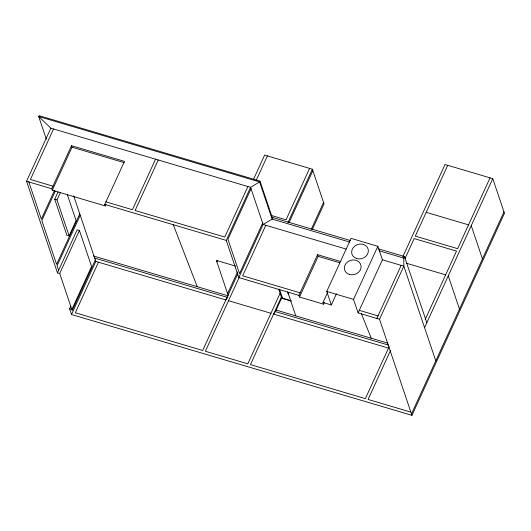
<?xml version="1.0" encoding="UTF-8"?>
<svg xmlns="http://www.w3.org/2000/svg" width="531" height="531" viewBox="0 0 531 531"><rect width="100%" height="100%" fill="white"/><g stroke="black" fill="none" stroke-linecap="round" stroke-linejoin="round"><path stroke-width="0.8" d="M95.328 259.998L72.189 310.529L59.718 273.531L57.448 272.861L26.55 181.27L50.857 128.183L38.683 116.508L39.062 115.672L259.978 181.091L272.516 218.254M53.545 128.98L30.413 179.498L52.954 186.175M51.779 188.744L71.493 145.686L124.46 161.371L104.746 204.428L105.257 205.928L52.29 190.244L51.779 188.744L26.55 181.27M52.29 190.244L72.004 147.187L71.493 145.686M54.474 190.463L41.352 219.124L28.727 181.695M55.297 191.133L41.83 220.544L56.611 264.352L79.75 213.82M67.41 194.85L76.119 220.657L69.136 235.903L66.866 235.233L54.733 199.251L58.058 191.996M69.136 235.903L57.003 199.921L60.328 192.667M80.227 215.241L57.089 265.779L58.616 270.306M57.448 272.861L77.161 229.804L79.431 230.474L91.564 266.456L71.858 309.507L69.588 308.836L70.756 306.281M59.718 273.531L79.431 230.474M105.257 205.928L105.934 204.448M402.883 256.539L445.018 164.51L492.768 178.648L504.45 213.283L411.95 415.328L71.499 314.511L95.806 261.425L73.676 195.826M98.474 262.214L75.329 312.766L202.703 350.48L237.722 273.983M155.563 159.187L132.431 209.712L105.921 201.86M158.251 159.984L135.12 210.508L224.766 237.052L247.897 186.534M253.599 179.153L264.624 155.079L312.374 169.216L324.056 203.851L312.354 229.412M324.255 302.663L323.565 304.17L299.504 297.048L298.946 295.389L238.817 277.58L226.279 240.417L250.586 187.33L259.593 181.927L259.978 181.091M216.874 261.843L217.557 260.349M251.057 188.731L227.925 239.255L239.521 273.611L262.653 223.086M256.148 180.494L267.405 155.902M227.6 293.63L237.49 272.018M238.817 277.58L263.124 224.494L272.131 219.091L272.834 217.557M239.103 277.6L205.371 351.27L247.791 363.835L280.156 293.145M265.812 225.29L242.68 275.815L300.121 292.82M309.586 168.393L286.05 219.814L271.202 215.42M287.935 222.595L312.374 169.216M289.335 222.011L312.852 170.643M311.305 229.233L323.578 202.43M281.377 297.075L250.453 364.618L365.361 398.648L389.143 346.703M388.5 348.097L273.598 314.073L275.416 311.597L281.669 297.944L278.808 289.448M298.946 295.389L317.578 254.701L340.856 261.597M299.504 297.048L318.135 256.36L317.578 254.701M327.488 292.714L323.007 302.511L331.324 304.973L326.764 291.453L351.064 238.366L377.846 246.298L382.413 259.818L358.106 312.905L379.539 319.25L411.95 415.328M331.324 304.973L336.455 293.756M358.106 312.905L353.54 299.384L377.846 246.298M435.772 360.854L403.839 266.164L403.772 258.073L404.476 256.539L378.032 248.714M376.851 318.454L401.151 265.367M405.007 258.61L414.18 238.572L456.521 251.103L425.119 319.682M447.719 165.314L415.302 236.129L457.636 248.667L490.06 177.845M379.539 319.25L403.839 266.164L382.413 259.818M390.557 350.394L368.096 399.458L410.35 411.97M424.568 327.607L492.768 178.648M411.479 413.928L503.979 211.882M227.215 298.077L225.841 299.929L95.806 261.425M426.201 212.32L468.534 224.859M50.857 128.183L250.586 187.33L263.124 224.494L346.093 249.059M72.004 147.187L124.174 162.639M271.248 217.086L350.347 240.516M349.849 242.109L272.131 219.091L259.593 181.927L38.683 116.508L46.356 139.261M379.187 250.798L403.772 258.073M406.441 263.25L445.642 274.859M318.135 256.36L339.867 262.799M104.746 204.428L226.279 240.417M54.733 199.251L57.003 199.921M326.764 291.453L353.54 299.384M235.578 266.104L216.396 260.416L228.078 295.057M359.281 310.343L378.019 315.892M281.669 297.944L291.114 300.738M291.141 301.037L282.658 298.522L279.485 289.123M93.363 255.942L228.37 295.926M276.12 310.064L387.862 343.152M94.259 257.947L227.666 297.453M275.416 311.597L388.745 345.157M228.516 300.719L270.936 313.283M287.722 293.656L288.818 294.121M361.385 313.721L371.235 338.227M173.259 224.646L197.22 286.7M471.243 225.662L482.453 258.896M448.257 275.868L459.468 309.102M404.476 256.539L426.805 322.729M323.007 302.511L323.565 304.17M287.729 291.964L295.8 315.892M69.588 308.836L71.499 314.511M356.746 258.597A8.483 7.341 -18.6 0 0 368.308 249.915A8.483 7.341 -18.6 0 0 354.94 245.959A8.483 7.341 -18.6 0 0 356.746 258.597M349.471 274.481A8.483 7.341 -18.6 0 0 361.034 265.799A8.483 7.341 -18.6 0 0 347.672 261.843A8.483 7.341 -18.6 0 0 349.471 274.481"/></g></svg>
